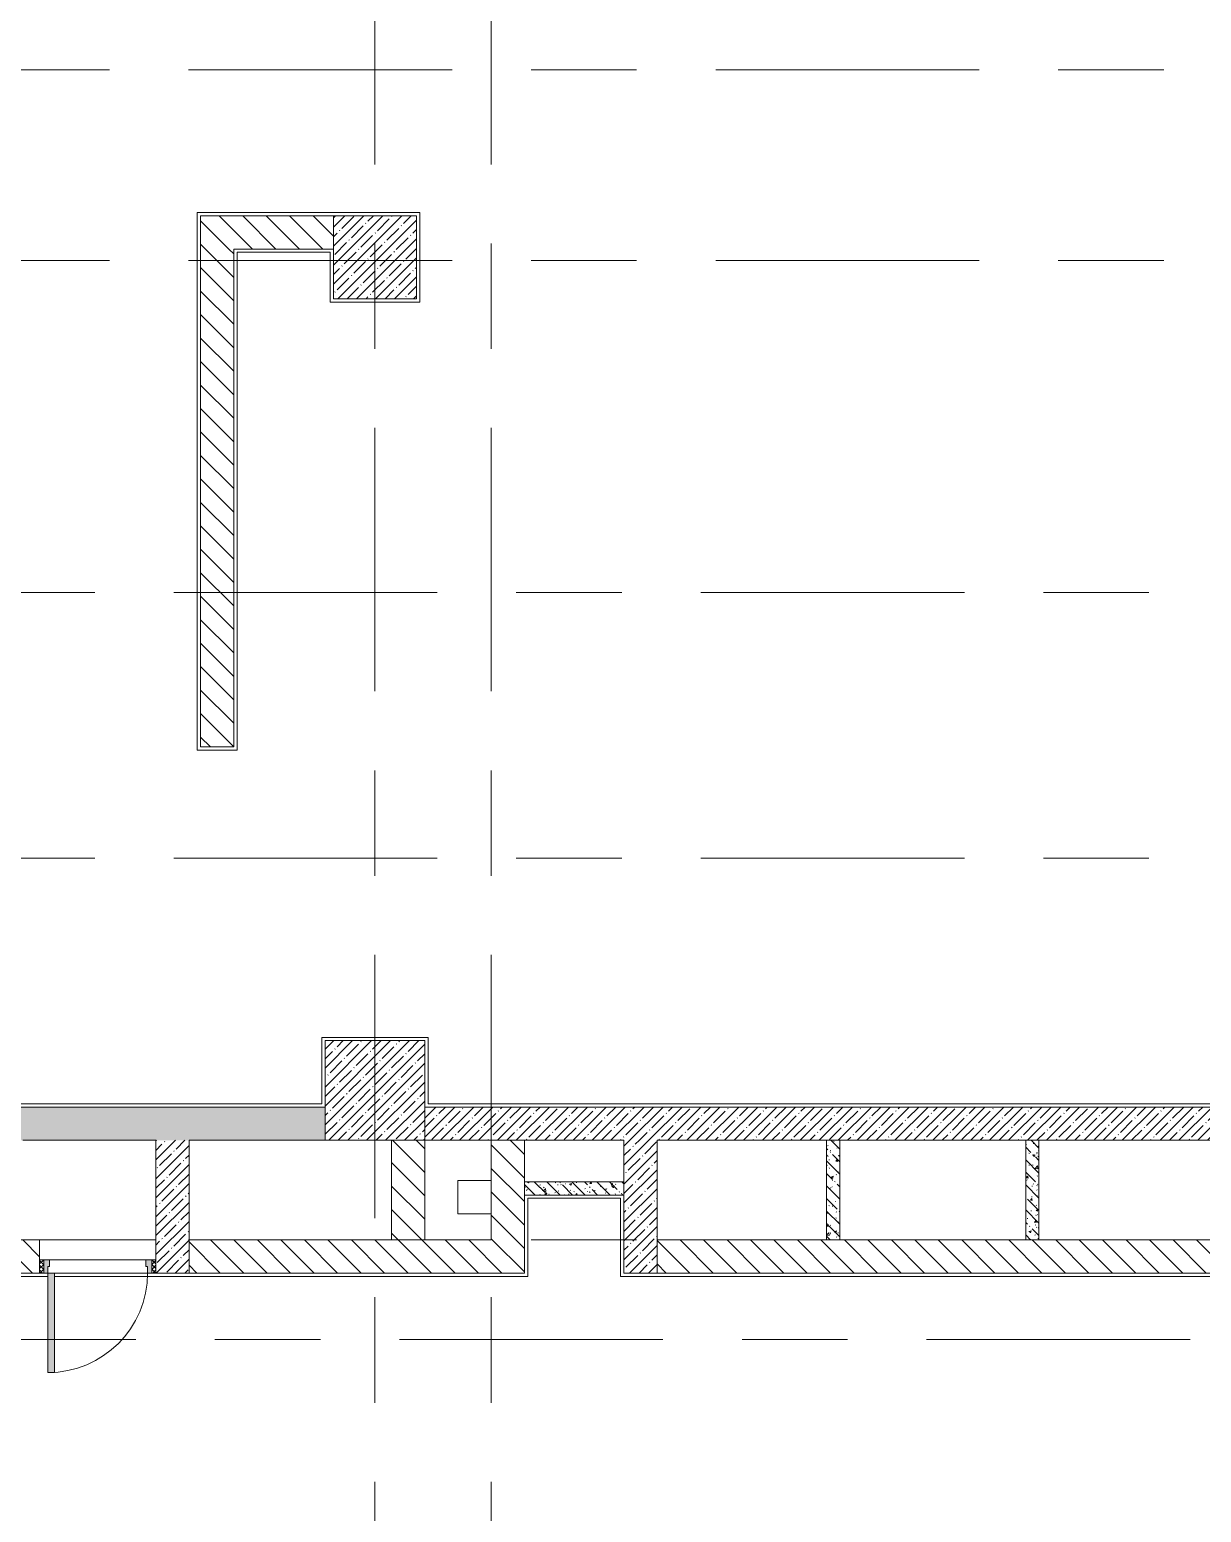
# Model space of a CAD drawing. Header units: millimetres. Extents: x 35787 to 244346, y -8553 to 29000.
# Drawn here: x 58380 to 65438, y 9458 to 18392 of the extents above; entities that cross this region are included whole.
import ezdxf

# ---------------------------------------------------------------- set-up
doc = ezdxf.new("R2010")
doc.units = ezdxf.units.MM
doc.linetypes.add('Осевая', pattern=[3175, 635, -476.25, 1587.5, -476.25])
for name, color, linetype, lineweight, true_color in [('A-DOOR-1', 7, 'Continuous', 9, 0xaaaaaa), ('A-DOOR-2', 7, 'Continuous', 9, 0xe2e2e2), ('A-DOOR-FRAM-1', 7, 'Continuous', 9, 0xe2e2e2), ('A-DOOR-FRAM-2', 7, 'Continuous', 9, 0xaaaaaa), ('A-FLOR-1', 7, 'Continuous', 9, 0xaaaaaa), ('I-WALL-1', 7, 'Continuous', 9, 0x787878)]:
    doc.layers.add(name, color=color, linetype=linetype, lineweight=lineweight, true_color=true_color)
for name, color, linetype, lineweight in [('A-WALL-1', 7, 'Continuous', 13), ('I-WALL', 7, 'Continuous', 9), ('S-COLS', 7, 'Continuous', 9), ('Оси-2', 7, 'Осевая', 9)]:
    doc.layers.add(name, color=color, linetype=linetype, lineweight=lineweight)
pattern_1 = [(45, (0, 0), (-57.02463, 57.02463), []), (45, (57.025, 0), (-57.02463, 57.02463), [100.806, -20.161, 3.353, -16.808])]
pattern_2 = [(135, (0, 0), (-70.71068, -70.71068), [])]
pattern_3 = [(135, (0, 0), (-75.43415, -75.43415), [106.68, -17.78, 3.556, -17.78]), (135, (0, 75.39), (-75.43415, -75.43415), []), (50, (0, 0), (127.52922, -11.15758), [13.335, -146.685]), (355, (0, 0), (-24.66966, 133.74002), [10.668, -117.348]), (100.451, (10.63, -0.93), (102.85973, 122.58178), [11.333, -124.663]), (46.184, (0, 35.56), (189.75516, -29.43036), [20.002, -220.027]), (96.636, (15.81, 33.1), (166.1822, 173.1996), [17, -186.995]), (351.184, (0, 35.56), (166.18393, 173.1976), [16.002, -176.022]), (21, (17.78, 26.67), (106.13027, -71.58603), [13.335, -146.685]), (326, (17.78, 26.67), (43.26188, 128.93175), [10.668, -117.348]), (71.451, (26.62, 20.7), (149.39198, 57.34505), [11.333, -124.663]), (37.5, (0, 0), (2.162228, 59.188357), [3.353, -112.573, 3.353, -115.773, -117.793]), (37.5, (0, 0), (2.162228, 59.188357), [-235.052, 3.353, -114.44]), (7.5, (0, 0), (46.77386, 70.12615), [3.353, -64.567, 3.353, -109.906, -44.894]), (7.5, (0, 0), (46.77386, 70.12615), [-181.178, 3.353, -41.542]), (327.5, (-39.65, 0), (94.91367, -4.010093), [3.353, -41.097, 3.353, -135.331, -184.023]), (327.5, (-39.65, 0), (94.91367, -4.010093), [-183.134, 3.353, -180.67]), (317.5, (-57.43, 0), (103.69057, 17.79882), [3.353, -54.432, 3.353, -88.748, -130.683]), (317.5, (-57.43, 0), (103.69057, 17.79882), [-149.885, 3.353, -127.33])]

# ---------------------------------------------------------------- blocks, each defined once
blk = doc.blocks.new('BSC_Колонна _Прямоугольная - 600х600-V20-План монтажа стен и перегородок 1 этажа  в осях 12-23')
at = {"layer": 'S-COLS'}
h = blk.add_hatch(dxfattribs=at)
h.set_pattern_fill('FP_37', color=256, style=0, pattern_type=2)
h.set_pattern_definition([(45, (-60460, -12000), (-57.02463, 57.02463), []), (45, (-60402.975, -12000), (-57.02463, 57.02463), [100.806, -20.161, 3.353, -16.808])])
h.paths.add_polyline_path([(-275, -300), (300, -300), (300, 300), (-300, 300), (-300, -300)])
for p, q in [((300, 300), (-300, 300)), ((-300, 300), (-300, -300)), ((300, -300), (300, 300)), ((-300, -300), (300, -300))]:
    blk.add_line(p, q, dxfattribs=at)
blk = doc.blocks.new('110_Дверь_СКБ_1Ст - д-18 700x2100h_Технический шкаф ЭОМ и СС-23257539-План монтажа стен и перегородок 1 этажа  в осях 12-23')
at = {"layer": 'A-DOOR-1'}
h = blk.add_hatch(dxfattribs=at)
h.set_pattern_fill('FP_61', color=256, style=0, pattern_type=2)
h.set_pattern_definition([(135, (1951.41, 164.685), (-14.14214, -14.14214), []), (225, (1951.41, 164.685), (14.14214, -14.14214), [])])
h.paths.add_polyline_path([(362.5, 100), (337.5, 100), (337.5, 20), (362.5, 20)])
at = {"layer": 'A-DOOR-2'}
h = blk.add_hatch(color=256, dxfattribs=at)
h.paths.add_polyline_path([(-312.5, 100), (-312.5, 20), (-277.5, 20), (-277.5, 60), (-287.5, 60), (-287.5, 100)])
h.paths.add_polyline_path([(312.5, 100), (312.5, 60), (302.5, 60), (302.5, 20), (337.5, 20), (337.5, 100)])
at = {"layer": 'A-DOOR-FRAM-1'}
blk.add_hatch(color=256, dxfattribs=at).paths.add_polyline_path([(272.5, 700), (272.5, 100), (312.5, 100), (312.5, 700)])
at = {"layer": 'A-DOOR-FRAM-2'}
h = blk.add_hatch(dxfattribs=at)
h.set_pattern_fill('FP_62', color=256, style=0, pattern_type=2)
h.set_pattern_definition([(45, (-171.384, 164.685), (-14.1421, 14.1421), []), (135, (-171.384, 164.685), (-14.1421, -14.1421), [])])
h.paths.add_polyline_path([(-312.5, 100), (-337.5, 100), (-337.5, 20), (-312.5, 20)])
at = {"layer": 'A-DOOR-1'}
for p, q in [((312.5, 700), (272.5, 700)), ((272.5, 700), (272.5, 100)), ((312.5, 100), (312.5, 700)), ((272.5, 100), (312.5, 100))]:
    blk.add_line(p, q, dxfattribs=at)
blk.add_arc((312.5, 100), 600, 90, 180, dxfattribs=at)
at = {"layer": 'A-DOOR-FRAM-2'}
for p, q in [((-312.5, 100), (-337.5, 100)), ((-337.5, 100), (-337.5, 20)), ((-287.5, 100), (-312.5, 100)), ((-312.5, 100), (-312.5, 20)), ((-312.5, 20), (-312.5, 100)), ((-287.5, 60), (-287.5, 100)), ((-287.5, 100), (272.5, 100)), ((312.5, 100), (312.5, 60)), ((337.5, 100), (312.5, 100)), ((337.5, 20), (337.5, 100)), ((362.5, 100), (337.5, 100)), ((337.5, 100), (337.5, 20)), ((362.5, 20), (362.5, 100)), ((-337.5, 20), (-312.5, 20)), ((-312.5, 20), (-277.5, 20)), ((-277.5, 60), (-287.5, 60)), ((-277.5, 20), (-277.5, 60)), ((302.5, 20), (-277.5, 20)), ((312.5, 60), (302.5, 60)), ((302.5, 60), (302.5, 20)), ((302.5, 20), (337.5, 20)), ((337.5, 20), (362.5, 20))]:
    blk.add_line(p, q, dxfattribs=at)
blk = doc.blocks.new('BSC_Колонна _Прямоугольная - 500х500-V41-План монтажа стен и перегородок 1 этажа  в осях 12-23')
at = {"layer": 'S-COLS'}
h = blk.add_hatch(dxfattribs=at)
h.set_pattern_fill('FP_68', color=256, style=0, pattern_type=2)
h.set_pattern_definition([(45, (-60460, -17020), (-57.02463, 57.02463), []), (45, (-60402.975, -17020), (-57.02463, 57.02463), [100.806, -20.161, 3.353, -16.808])])
h.paths.add_polyline_path([(-250, -250), (250, -250), (250, 250), (-250, 250), (-250, 241)])
for p, q in [((250, 250), (-250, 250)), ((-250, 250), (-250, -250)), ((250, -250), (250, 250)), ((-250, -250), (250, -250))]:
    blk.add_line(p, q, dxfattribs=at)

msp = doc.modelspace()

# ---------------------------------------------------------------- hatches: boundary and pattern name
at = {"layer": 'I-WALL'}
h = msp.add_hatch(dxfattribs=at)
h.set_pattern_fill('FP_20', color=256, style=0, pattern_type=2)
h.set_pattern_definition(pattern_2)
h.paths.add_polyline_path([(60185, 17070), (60210, 17070), (60210, 17270), (59410, 17270), (59410, 17070), (59610, 17070)])
h = msp.add_hatch(dxfattribs=at)
h.set_pattern_fill('FP_20', color=256, style=0, pattern_type=2)
h.set_pattern_definition(pattern_2)
h.paths.add_polyline_path([(59410, 14070), (59610, 14070), (59610, 17070), (59410, 17070), (59410, 15192.6)])
h = msp.add_hatch(dxfattribs=at)
h.set_pattern_fill('FP_1', color=256, style=0, pattern_type=2)
h.set_pattern_definition(pattern_1)
h.paths.add_polyline_path([(55700, 11700), (60160, 11700), (60160, 11900), (54760, 11900), (54760, 11700), (55500, 11700)])
h.paths.add_polyline_path([(51710, 11700), (54160, 11700), (54160, 11900), (51710, 11900)])
h = msp.add_hatch(dxfattribs=at)
h.set_pattern_fill('FP_1', color=256, style=0, pattern_type=2)
h.set_pattern_definition(pattern_1)
h.paths.add_polyline_path([(64380, 11700), (66160, 11700), (66160, 11900), (60760, 11900), (60760, 11700), (63260, 11700)])
h = msp.add_hatch(dxfattribs=at)
h.set_pattern_fill('FP_1', color=256, style=0, pattern_type=2)
h.set_pattern_definition(pattern_1)
h.paths.add_polyline_path([(59140, 10900), (59340, 10900), (59340, 11700), (59140, 11700), (59140, 10980)])
h = msp.add_hatch(dxfattribs=at)
h.set_pattern_fill('FP_20', color=256, style=0, pattern_type=2)
h.set_pattern_definition(pattern_2)
h.paths.add_polyline_path([(60760, 11100), (60760, 11700), (60560, 11700), (60560, 11100)])
h = msp.add_hatch(dxfattribs=at)
h.set_pattern_fill('FP_20', color=256, style=0, pattern_type=2)
h.set_pattern_definition(pattern_2)
h.paths.add_polyline_path([(61160, 11100), (61360, 11100), (61360, 11700), (61160, 11700)])
h = msp.add_hatch(dxfattribs=at)
h.set_pattern_fill('FP_1', color=256, style=0, pattern_type=2)
h.set_pattern_definition(pattern_1)
h.paths.add_polyline_path([(62160, 10900), (62160, 11700), (61960, 11700), (61960, 10900)])
h = msp.add_hatch(dxfattribs=at)
h.set_pattern_fill('FP_20', color=256, style=0, pattern_type=2)
h.set_pattern_definition(pattern_2)
h.paths.add_polyline_path([(51910, 10900), (55500, 10900), (55500, 11100), (51910, 11100), (51910, 11055.7)])
h.paths.add_polyline_path([(57310, 10900), (57530, 10900), (57530, 11100), (57310, 11100), (57310, 10980)])
h.paths.add_polyline_path([(56400, 10900), (56610, 10900), (56610, 11100), (56400, 11100), (56400, 10980)])
h.paths.add_polyline_path([(58440, 10900), (58440, 11100), (58230, 11100), (58230, 10900)])
h = msp.add_hatch(dxfattribs=at)
h.set_pattern_fill('FP_20', color=256, style=0, pattern_type=2)
h.set_pattern_definition(pattern_2)
h.paths.add_polyline_path([(61360, 10900), (61360, 11100), (59340, 11100), (59340, 10900)])
h = msp.add_hatch(dxfattribs=at)
h.set_pattern_fill('FP_20', color=256, style=0, pattern_type=2)
h.set_pattern_definition(pattern_2)
h.paths.add_polyline_path([(72959.8, 10900), (73540, 10900), (73540, 11100), (72929.8, 11100), (72929.8, 10900)])
h.paths.add_polyline_path([(71979.8, 10900), (71979.8, 11100), (69618.8, 11100), (69618.8, 10900), (71949.8, 10900)])
h.paths.add_polyline_path([(67440, 10900), (68668.8, 10900), (68668.8, 11100), (66760, 11100), (66760, 10900)])
h.paths.add_polyline_path([(62160, 10900), (66560, 10900), (66560, 11100), (62160, 11100), (62160, 11055.7)])
at = {"layer": 'I-WALL-1'}
h = msp.add_hatch(dxfattribs=at)
h.set_pattern_fill('FP_22', color=256, style=0, pattern_type=2)
h.set_pattern_definition(pattern_3)
h.paths.add_polyline_path([(63180, 11100), (63260, 11100), (63260, 11700), (63180, 11700)])
h = msp.add_hatch(dxfattribs=at)
h.set_pattern_fill('FP_22', color=256, style=0, pattern_type=2)
h.set_pattern_definition(pattern_3)
h.paths.add_polyline_path([(64380, 11100), (64460, 11100), (64460, 11700), (64380, 11700)])
h = msp.add_hatch(dxfattribs=at)
h.set_pattern_fill('FP_22', color=256, style=0, pattern_type=2)
h.set_pattern_definition(pattern_3)
h.paths.add_polyline_path([(61636, 11370), (61960, 11370), (61960, 11450), (61360, 11450), (61360, 11370)])

# ---------------------------------------------------------------- linework, layer by layer
at = {"layer": 'A-FLOR-1'}
for p, q in [((59390, 14050), (59390, 17290)), ((59390, 17290), (60730, 17290)), ((60730, 17290), (60730, 16750)), ((60190, 17050), (59630, 17050)), ((59630, 17050), (59630, 14050)), ((60190, 16750), (60190, 17050)), ((60730, 16750), (60190, 16750)), ((59630, 14050), (59390, 14050)), ((60140, 11920), (60140, 12320)), ((60140, 12320), (60780, 12320)), ((60780, 12320), (60780, 11920)), ((57570, 11920), (60140, 11920)), ((60780, 11920), (66140, 11920)), ((60960, 11457), (61160, 11457)), ((60960, 11257), (60960, 11457)), ((61940, 11350), (61380, 11350)), ((61380, 11350), (61380, 10880)), ((61940, 10880), (61940, 11350)), ((61160, 11257), (60960, 11257)), ((58490, 10880), (57620, 10880)), ((61380, 10880), (58530, 10880)), ((61940, 10880), (69528.8, 10880))]:
    msp.add_line(p, q, dxfattribs=at)
at = {"layer": 'A-WALL-1'}
for p, q in [((61360, 11700), (61160, 11700)), ((63260, 11700), (63180, 11700)), ((64460, 11700), (64380, 11700)), ((61360, 11450), (61360, 11370)), ((61960, 11370), (61960, 11450)), ((59340, 11100), (59340, 10900)), ((63180, 11100), (63260, 11100)), ((64380, 11100), (64460, 11100))]:
    msp.add_line(p, q, dxfattribs=at)
at = {"layer": 'I-WALL'}
for p, q in [((60210, 17270), (59410, 17270)), ((59410, 17270), (59410, 14070)), ((59610, 17070), (60210, 17070)), ((59610, 14070), (59610, 17070)), ((59410, 14070), (59610, 14070)), ((60160, 11900), (57550, 11900)), ((66160, 11900), (60760, 11900)), ((58339.2, 11700), (59140, 11700)), ((59140, 11700), (59140, 10980)), ((59340, 11700), (60160, 11700)), ((59340, 11100), (59340, 11700)), ((60560, 11700), (60560, 11100)), ((60760, 11100), (60760, 11700)), ((60760, 11700), (61160, 11700)), ((61160, 11700), (61160, 11100)), ((61360, 11450), (61360, 11700)), ((61360, 11700), (61960, 11700)), ((61960, 11700), (61960, 11450)), ((62160, 11700), (63180, 11700)), ((62160, 10900), (62160, 11700)), ((63180, 11700), (63180, 11100)), ((63260, 11100), (63260, 11700)), ((63260, 11700), (64380, 11700)), ((64380, 11700), (64380, 11100)), ((64460, 11100), (64460, 11700)), ((64460, 11700), (66160, 11700)), ((61960, 11450), (61360, 11450)), ((61360, 10900), (61360, 11370)), ((61360, 11370), (61960, 11370)), ((61960, 11370), (61960, 10900)), ((58339.2, 11100), (59140, 11100)), ((58440, 10980), (58440, 11100)), ((60560, 11100), (59340, 11100)), ((61160, 11100), (60760, 11100)), ((63180, 11100), (62160, 11100)), ((64380, 11100), (63260, 11100)), ((66560, 11100), (64460, 11100)), ((58230, 10900), (58440, 10900)), ((59140, 10900), (61360, 10900)), ((61960, 10900), (68638.8, 10900))]:
    msp.add_line(p, q, dxfattribs=at)
at = {"layer": 'Оси-2'}
for p, q in [((60460, 593.7), (60460, 24898.1)), ((61160, 593.7), (61160, 24898.1)), ((39176.2, 18150), (82200, 18150)), ((39176.2, 17000), (82200, 17000)), ((39086.6, 15000), (81600, 15000)), ((39086.6, 13400), (81600, 13400)), ((39176.2, 11100), (82200, 11100)), ((40446.2, 10500), (82200, 10500))]:
    msp.add_line(p, q, dxfattribs=at)

# ---------------------------------------------------------------- block references
at = {"layer": 'A-DOOR-1', "rotation": 180}
msp.add_blockref('110_Дверь_СКБ_1Ст - д-18 700x2100h_Технический шкаф ЭОМ и СС-23257539-План монтажа стен и перегородок 1 этажа  в осях 12-23', (58802.5, 11000), dxfattribs=at)
at = {"layer": 'S-COLS'}
for name, p in [('BSC_Колонна _Прямоугольная - 500х500-V41-План монтажа стен и перегородок 1 этажа  в осях 12-23', (60460, 17020)), ('BSC_Колонна _Прямоугольная - 600х600-V20-План монтажа стен и перегородок 1 этажа  в осях 12-23', (60460, 12000))]:
    msp.add_blockref(name, p, dxfattribs=at)

doc.saveas('drawing.dxf')
